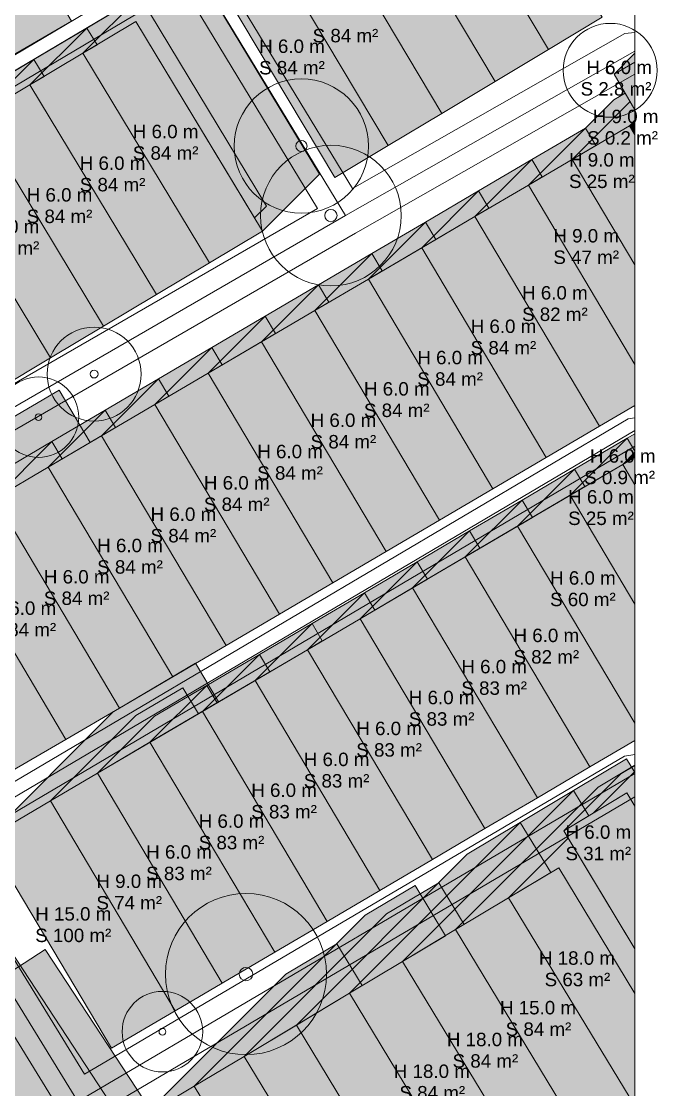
# Model space of a CAD drawing. Header units: metres. Extents: x -7 to 1019, y -7 to 1014.
# Drawn here: x 966.5 to 1013.9, y 445.4 to 524.9 of the extents above; entities that cross this region are included whole.
import ezdxf

# ---------------------------------------------------------------- set-up
doc = ezdxf.new("R2010")
doc.units = ezdxf.units.M
doc.header["$MEASUREMENT"] = 0
for name, color, linetype, lineweight, true_color in [('TPX_BUILDING_AREAS_TEXT', 7, 'CONTINUOUS', 0, 0x000000), ('TPX_BUILDING_HEIGHTS_TEXT', 7, 'CONTINUOUS', 0, 0x000000), ('TPX_BUILDINGS', 7, 'CONTINUOUS', 0, 0x000000), ('TPX_BUILDINGS_HATCH', 7, 'CONTINUOUS', 0, 0xf0f0f0), ('TPX_BUILDINGS_SHADOWS_HATCH', 7, 'CONTINUOUS', 0, 0x000000), ('TPX_BUILDINGS_SHADOWS_OUTLINES', 7, 'CONTINUOUS', 0, 0x000000), ('TPX_FRAME_PROJECT', 7, 'CONTINUOUS', 0, 0x000000), ('TPX_ROADS_AXES', 7, 'CONTINUOUS', 0, 0x323232), ('TPX_ROADS_CONTOURS', 7, 'CONTINUOUS', 0, 0x646464), ('TPX_VEGETATION_TREES_INDIVIDUAL', 7, 'CONTINUOUS', 0, 0x136734)]:
    doc.layers.add(name, color=color, linetype=linetype, lineweight=lineweight, true_color=true_color)
doc.styles.add('TPX_TEXTE', font='arial.ttf')

# ---------------------------------------------------------------- blocks, each defined once
blk = doc.blocks.new('TREETR005_CR060')
at = {"layer": 'TPX_VEGETATION_TREES_INDIVIDUAL'}
for radius in [6, 0.5]:
    blk.add_circle((0, 0, 0.036), radius, dxfattribs=at)
blk = doc.blocks.new('TREETR003_CR030')
at = {"layer": 'TPX_VEGETATION_TREES_INDIVIDUAL'}
for radius in [3, 0.25]:
    blk.add_circle((0, 0, 0.036), radius, dxfattribs=at)
blk = doc.blocks.new('TREETR005_CR052')
at = {"layer": 'TPX_VEGETATION_TREES_INDIVIDUAL'}
for radius in [5.24, 0.458]:
    blk.add_circle((0, 0, 0.036), radius, dxfattribs=at)
blk = doc.blocks.new('TREETR004_CR050')
at = {"layer": 'TPX_VEGETATION_TREES_INDIVIDUAL'}
for radius in [5, 0.417]:
    blk.add_circle((0, 0, 0.036), radius, dxfattribs=at)
blk = doc.blocks.new('TREETR003_CR035')
at = {"layer": 'TPX_VEGETATION_TREES_INDIVIDUAL'}
for radius in [3.5, 0.292]:
    blk.add_circle((0, 0, 0.036), radius, dxfattribs=at)

msp = doc.modelspace()

# ---------------------------------------------------------------- hatches: boundary and pattern name
at = {"layer": 'TPX_BUILDINGS_HATCH'}
for points in [[(1000.442, 540.824), (996.454, 538.435), (1005.738, 522.86), (1009.727, 525.25), (1000.442, 540.824)], [(961.655, 539.611), (957.2, 537.036), (965.764, 522.391), (970.218, 524.966), (961.655, 539.611)], [(996.454, 538.435), (992.475, 536.046), (1001.76, 520.471), (1005.738, 522.86), (996.454, 538.435)], [(992.475, 536.046), (988.496, 533.668), (997.781, 518.093), (1001.76, 520.471), (992.475, 536.046)], [(988.496, 533.668), (984.508, 531.278), (993.793, 515.704), (997.781, 518.093), (988.496, 533.668)], [(984.508, 531.278), (980.53, 528.889), (989.815, 513.315), (993.793, 515.704), (984.508, 531.278)], [(975.014, 524.931), (971.064, 522.576), (980.487, 506.948), (984.437, 509.315), (975.014, 524.931)], [(971.064, 522.576), (967.115, 520.209), (976.537, 504.593), (980.487, 506.948), (971.064, 522.576)], [(1012.167, 521.919), (1010.616, 521.02), (1012.167, 518.358), (1012.167, 521.919)], [(967.115, 520.209), (963.165, 517.854), (972.587, 502.237), (976.537, 504.593), (967.115, 520.209)], [(963.165, 517.854), (959.215, 515.498), (968.638, 499.871), (972.587, 502.237), (963.165, 517.854)], [(1012.167, 517.409), (1011.762, 517.171), (1012.167, 516.489), (1012.167, 517.409)], [(1011.762, 517.171), (1007.502, 514.666), (1012.167, 506.797), (1012.167, 516.489), (1011.762, 517.171)], [(959.215, 515.498), (955.265, 513.143), (964.688, 497.516), (968.638, 499.871), (959.215, 515.498)], [(1007.502, 514.666), (1004.239, 512.745), (1012.167, 499.381), (1012.167, 506.797), (1007.502, 514.666)], [(1004.239, 512.745), (1000.259, 510.411), (1009.535, 494.792), (1012.167, 496.339), (1012.167, 499.381), (1004.239, 512.745)], [(1000.259, 510.411), (996.29, 508.077), (1005.556, 492.458), (1009.535, 494.792), (1000.259, 510.411)], [(996.29, 508.077), (992.32, 505.744), (1001.586, 490.124), (1005.556, 492.458), (996.29, 508.077)], [(992.32, 505.744), (988.34, 503.41), (997.616, 487.791), (1001.586, 490.124), (992.32, 505.744)], [(988.34, 503.41), (984.371, 501.076), (993.637, 485.457), (997.616, 487.791), (988.34, 503.41)], [(984.371, 501.076), (980.401, 498.743), (989.667, 483.124), (993.637, 485.457), (984.371, 501.076)], [(980.401, 498.743), (976.421, 496.409), (985.697, 480.79), (989.667, 483.124), (980.401, 498.743)], [(976.421, 496.409), (972.452, 494.075), (981.718, 478.456), (985.697, 480.79), (976.421, 496.409)], [(972.452, 494.075), (968.482, 491.742), (977.748, 476.123), (981.718, 478.456), (972.452, 494.075)], [(1011.26, 491.941), (1007.349, 489.641), (1012.167, 481.534), (1012.167, 490.416), (1011.26, 491.941)], [(1012.167, 492.476), (1011.26, 491.941), (1012.167, 490.416), (1012.167, 492.476)], [(968.482, 491.742), (964.502, 489.408), (973.778, 473.789), (977.748, 476.123), (968.482, 491.742)], [(1007.349, 489.641), (1003.437, 487.342), (1012.167, 472.654), (1012.167, 481.534), (1007.349, 489.641)], [(964.502, 489.408), (960.533, 487.074), (969.799, 471.455), (973.778, 473.789), (964.502, 489.408)], [(1003.437, 487.342), (999.525, 485.043), (1008.821, 469.402), (1012.167, 471.369), (1012.167, 472.654), (1003.437, 487.342)], [(960.533, 487.074), (956.563, 484.741), (965.829, 469.122), (969.799, 471.455), (960.533, 487.074)], [(999.525, 485.043), (995.614, 482.744), (1004.91, 467.103), (1008.821, 469.402), (999.525, 485.043)], [(995.614, 482.744), (991.702, 480.444), (1000.998, 464.803), (1004.91, 467.103), (995.614, 482.744)], [(991.702, 480.444), (987.791, 478.134), (997.087, 462.493), (1000.998, 464.803), (991.702, 480.444)], [(987.791, 478.134), (983.879, 475.835), (993.175, 460.194), (997.087, 462.493), (987.791, 478.134)], [(983.879, 475.835), (979.967, 473.535), (989.263, 457.895), (993.175, 460.194), (983.879, 475.835)], [(979.967, 473.535), (976.056, 471.236), (985.352, 455.595), (989.263, 457.895), (979.967, 473.535)], [(976.056, 471.236), (972.144, 468.937), (981.44, 453.296), (985.352, 455.595), (976.056, 471.236)], [(972.144, 468.937), (968.639, 466.867), (977.935, 451.226), (981.44, 453.296), (972.144, 468.937)], [(1011.567, 467.467), (1006.872, 464.633), (1012.167, 455.848), (1012.167, 466.473), (1011.567, 467.467)], [(968.639, 466.867), (963.885, 464.075), (973.181, 448.435), (977.935, 451.226), (968.639, 466.867)], [(1006.492, 461.888), (1002.765, 459.658), (1012.167, 444.151), (1012.167, 452.518), (1006.492, 461.888)], [(1002.765, 459.658), (998.815, 457.281), (1008.267, 441.676), (1012.167, 444.018), (1012.167, 444.151), (1002.765, 459.658)], [(998.815, 457.281), (994.866, 454.914), (1004.317, 439.309), (1008.267, 441.676), (998.815, 457.281)], [(994.866, 454.914), (990.906, 452.536), (1000.358, 436.943), (1004.317, 439.309), (994.866, 454.914)], [(990.906, 452.536), (986.957, 450.17), (996.409, 434.565), (1000.358, 436.943), (990.906, 452.536)], [(986.957, 450.17), (983.065, 447.838), (992.517, 432.233), (996.409, 434.565), (986.957, 450.17)], [(983.065, 447.838), (979.358, 445.62), (988.81, 430.015), (992.517, 432.233), (983.065, 447.838)], [(979.358, 445.62), (975.573, 443.345), (985.025, 427.74), (988.81, 430.015), (979.358, 445.62)]]:
    msp.add_hatch(color=256, dxfattribs=at).paths.add_polyline_path(points)
at = {"layer": 'TPX_BUILDINGS_SHADOWS_HATCH'}
for points in [[(975.307, 526.818), (971.064, 522.576), (975.014, 524.931), (984.437, 509.315), (988.679, 513.557), (979.257, 529.174), (975.307, 526.818)], [(971.357, 524.452), (967.115, 520.209), (971.064, 522.576), (975.014, 524.931), (983.841, 510.302), (984.73, 511.191), (975.307, 526.818), (971.357, 524.452)], [(967.408, 522.096), (963.165, 517.854), (967.115, 520.209), (971.064, 522.576), (972.112, 523.201), (971.357, 524.452), (967.408, 522.096)], [(1012.167, 522.571), (1010.616, 521.02), (1012.167, 521.919), (1012.167, 522.571)], [(963.458, 519.741), (959.215, 515.498), (967.115, 520.209), (968.166, 520.839), (967.408, 522.096), (963.458, 519.741)], [(1010.603, 519.109), (1004.239, 512.745), (1007.502, 514.666), (1011.762, 517.171), (1012.167, 517.409), (1012.167, 518.358), (1011.442, 519.603), (1010.603, 519.109)], [(1011.808, 518.973), (1007.502, 514.666), (1011.762, 517.171), (1012.167, 517.409), (1012.167, 518.358), (1011.808, 518.973)], [(1012.167, 517.577), (1011.762, 517.171), (1012.167, 517.409), (1012.167, 517.577)], [(1004.502, 514.653), (1000.259, 510.411), (1004.239, 512.745), (1007.502, 514.666), (1009.249, 515.694), (1008.481, 516.987), (1004.502, 514.653)], [(1000.532, 512.32), (996.29, 508.077), (1000.259, 510.411), (1004.239, 512.745), (1005.274, 513.354), (1004.502, 514.653), (1000.532, 512.32)], [(996.562, 509.986), (992.32, 505.744), (1000.259, 510.411), (1001.302, 511.022), (1000.532, 512.32), (996.562, 509.986)], [(992.583, 507.652), (988.34, 503.41), (992.32, 505.744), (997.332, 508.69), (996.562, 509.986), (992.583, 507.652)], [(988.613, 505.319), (984.371, 501.076), (988.34, 503.41), (992.32, 505.744), (993.355, 506.352), (992.583, 507.652), (988.613, 505.319)], [(984.644, 502.985), (980.401, 498.743), (988.34, 503.41), (989.383, 504.021), (988.613, 505.319), (984.644, 502.985)], [(980.664, 500.652), (976.421, 496.409), (980.401, 498.743), (985.413, 501.689), (984.644, 502.985), (980.664, 500.652)], [(976.694, 498.318), (972.452, 494.075), (976.421, 496.409), (980.401, 498.743), (981.436, 499.351), (980.664, 500.652), (976.694, 498.318)], [(972.725, 495.984), (968.482, 491.742), (976.421, 496.409), (977.464, 497.02), (976.694, 498.318), (972.725, 495.984)], [(965.311, 495.135), (952.583, 482.407), (956.563, 484.741), (964.502, 489.408), (968.482, 491.742), (971.601, 493.575), (969.291, 497.469), (965.311, 495.135)], [(968.745, 493.651), (964.502, 489.408), (968.482, 491.742), (973.494, 494.688), (972.725, 495.984), (968.745, 493.651)], [(964.775, 491.317), (960.533, 487.074), (964.502, 489.408), (968.482, 491.742), (969.517, 492.35), (968.745, 493.651), (964.775, 491.317)], [(1007.68, 491.585), (1003.437, 487.342), (1011.26, 491.941), (1012.167, 492.476), (1012.167, 492.915), (1011.591, 493.884), (1007.68, 491.585)], [(1011.591, 493.884), (1007.349, 489.641), (1011.26, 491.941), (1012.167, 492.476), (1012.167, 494.222), (1011.591, 493.884)], [(1012.167, 492.847), (1011.26, 491.941), (1012.167, 492.476), (1012.167, 492.847)], [(1003.768, 489.285), (999.525, 485.043), (1008.45, 490.289), (1007.68, 491.585), (1003.768, 489.285)], [(999.856, 486.986), (995.614, 482.744), (1004.538, 487.989), (1003.768, 489.285), (999.856, 486.986)], [(995.945, 484.687), (991.702, 480.444), (1000.627, 485.69), (999.856, 486.986), (995.945, 484.687)], [(992.033, 482.377), (987.791, 478.134), (991.702, 480.444), (996.715, 483.391), (995.945, 484.687), (992.033, 482.377)], [(988.122, 480.077), (983.879, 475.835), (987.791, 478.134), (991.702, 480.444), (992.799, 481.089), (992.033, 482.377), (988.122, 480.077)], [(984.21, 477.778), (979.967, 473.535), (987.791, 478.134), (988.89, 478.784), (988.122, 480.077), (984.21, 477.778)], [(980.298, 475.479), (976.056, 471.236), (984.98, 476.482), (984.21, 477.778), (980.298, 475.479)], [(973.344, 473.534), (963.885, 464.075), (968.639, 466.867), (972.144, 468.937), (981.167, 474.241), (979.453, 477.125), (973.778, 473.789), (973.344, 473.534)], [(975.003, 473.231), (968.639, 466.867), (972.144, 468.937), (979.663, 473.357), (978.508, 475.301), (975.003, 473.231)], [(976.387, 473.179), (972.144, 468.937), (981.069, 474.183), (980.298, 475.479), (976.387, 473.179)], [(1007.594, 467.642), (994.866, 454.914), (998.815, 457.281), (1002.765, 459.658), (1006.492, 461.888), (1012.167, 452.518), (1012.167, 455.848), (1006.872, 464.633), (1011.567, 467.467), (1012.167, 466.473), (1012.167, 468.979), (1011.543, 470.008), (1007.594, 467.642)], [(1009.422, 467.887), (998.815, 457.281), (1002.765, 459.658), (1006.492, 461.888), (1012.167, 452.518), (1012.167, 455.848), (1006.872, 464.633), (1011.567, 467.467), (1012.167, 466.473), (1012.167, 469.54), (1009.422, 467.887)], [(1011.115, 468.875), (1006.872, 464.633), (1011.567, 467.467), (1012.167, 466.473), (1012.167, 469.511), (1011.115, 468.875)], [(1012.167, 469.06), (1009.06, 465.954), (1011.567, 467.467), (1012.167, 466.473), (1012.167, 469.06)], [(1003.634, 465.264), (990.906, 452.536), (994.866, 454.914), (998.815, 457.281), (1002.765, 459.658), (1006.492, 461.888), (1012.167, 452.518), (1012.167, 455.848), (1006.872, 464.633), (1008.735, 465.757), (1007.594, 467.642), (1003.634, 465.264)], [(999.685, 462.898), (986.957, 450.17), (990.906, 452.536), (994.866, 454.914), (998.815, 457.281), (1002.765, 459.658), (1005.897, 461.532), (1003.634, 465.264), (999.685, 462.898)], [(1007.198, 464.092), (1002.765, 459.658), (1006.492, 461.888), (1012.167, 452.518), (1012.167, 455.848), (1007.198, 464.092)], [(992.086, 458.348), (979.358, 445.62), (983.065, 447.838), (986.957, 450.17), (990.906, 452.536), (994.866, 454.914), (998.058, 456.827), (995.793, 460.566), (992.086, 458.348)], [(993.672, 458.444), (983.065, 447.838), (990.906, 452.536), (994.866, 454.914), (998.815, 457.281), (999.45, 457.663), (997.563, 460.776), (993.672, 458.444)], [(986.18, 453.951), (975.573, 443.345), (979.358, 445.62), (983.065, 447.838), (990.906, 452.536), (991.855, 453.106), (989.964, 456.226), (986.18, 453.951)], [(958.995, 451.264), (948.389, 440.657), (955.11, 445.036), (961.88, 449.438), (968.289, 439.66), (973.063, 444.434), (965.717, 455.643), (958.995, 451.264)], [(961.474, 451.4), (955.11, 445.036), (961.88, 449.438), (969.227, 438.23), (975.591, 444.594), (968.244, 455.802), (961.474, 451.4)]]:
    msp.add_hatch(color=256, dxfattribs=at).paths.add_polyline_path(points)

# ---------------------------------------------------------------- linework, layer by layer
at = {"layer": 'TPX_BUILDINGS', "elevation": 0.042}
for points in [[(1000.442, 540.824), (996.454, 538.435), (1005.738, 522.86), (1009.727, 525.25)], [(961.655, 539.611), (957.2, 537.036), (965.764, 522.391), (970.218, 524.966)], [(996.454, 538.435), (992.475, 536.046), (1001.76, 520.471), (1005.738, 522.86)], [(992.475, 536.046), (988.496, 533.668), (997.781, 518.093), (1001.76, 520.471)], [(988.496, 533.668), (984.508, 531.278), (993.793, 515.704), (997.781, 518.093)], [(984.508, 531.278), (980.53, 528.889), (989.815, 513.315), (993.793, 515.704)], [(975.014, 524.931), (971.064, 522.576), (980.487, 506.948), (984.437, 509.315)], [(971.064, 522.576), (967.115, 520.209), (976.537, 504.593), (980.487, 506.948)], [(1012.167, 521.919), (1010.616, 521.02), (1012.167, 518.358)], [(967.115, 520.209), (963.165, 517.854), (972.587, 502.237), (976.537, 504.593)], [(963.165, 517.854), (959.215, 515.498), (968.638, 499.871), (972.587, 502.237)], [(1012.167, 517.409), (1011.762, 517.171), (1012.167, 516.489)], [(1011.762, 517.171), (1007.502, 514.666), (1012.167, 506.797), (1012.167, 516.489)], [(959.215, 515.498), (955.265, 513.143), (964.688, 497.516), (968.638, 499.871)], [(1007.502, 514.666), (1004.239, 512.745), (1012.167, 499.381), (1012.167, 506.797)], [(1004.239, 512.745), (1000.259, 510.411), (1009.535, 494.792), (1012.167, 496.339), (1012.167, 499.381)], [(1000.259, 510.411), (996.29, 508.077), (1005.556, 492.458), (1009.535, 494.792)], [(996.29, 508.077), (992.32, 505.744), (1001.586, 490.124), (1005.556, 492.458)], [(992.32, 505.744), (988.34, 503.41), (997.616, 487.791), (1001.586, 490.124)], [(988.34, 503.41), (984.371, 501.076), (993.637, 485.457), (997.616, 487.791)], [(984.371, 501.076), (980.401, 498.743), (989.667, 483.124), (993.637, 485.457)], [(980.401, 498.743), (976.421, 496.409), (985.697, 480.79), (989.667, 483.124)], [(976.421, 496.409), (972.452, 494.075), (981.718, 478.456), (985.697, 480.79)], [(972.452, 494.075), (968.482, 491.742), (977.748, 476.123), (981.718, 478.456)], [(1011.26, 491.941), (1007.349, 489.641), (1012.167, 481.534), (1012.167, 490.416)], [(1012.167, 492.476), (1011.26, 491.941), (1012.167, 490.416)], [(968.482, 491.742), (964.502, 489.408), (973.778, 473.789), (977.748, 476.123)], [(1007.349, 489.641), (1003.437, 487.342), (1012.167, 472.654), (1012.167, 481.534)], [(964.502, 489.408), (960.533, 487.074), (969.799, 471.455), (973.778, 473.789)], [(1003.437, 487.342), (999.525, 485.043), (1008.821, 469.402), (1012.167, 471.369), (1012.167, 472.654)], [(960.533, 487.074), (956.563, 484.741), (965.829, 469.122), (969.799, 471.455)], [(999.525, 485.043), (995.614, 482.744), (1004.91, 467.103), (1008.821, 469.402)], [(995.614, 482.744), (991.702, 480.444), (1000.998, 464.803), (1004.91, 467.103)], [(991.702, 480.444), (987.791, 478.134), (997.087, 462.493), (1000.998, 464.803)], [(987.791, 478.134), (983.879, 475.835), (993.175, 460.194), (997.087, 462.493)], [(983.879, 475.835), (979.967, 473.535), (989.263, 457.895), (993.175, 460.194)], [(979.967, 473.535), (976.056, 471.236), (985.352, 455.595), (989.263, 457.895)], [(976.056, 471.236), (972.144, 468.937), (981.44, 453.296), (985.352, 455.595)], [(972.144, 468.937), (968.639, 466.867), (977.935, 451.226), (981.44, 453.296)], [(1011.567, 467.467), (1006.872, 464.633), (1012.167, 455.848), (1012.167, 466.473)], [(968.639, 466.867), (963.885, 464.075), (973.181, 448.435), (977.935, 451.226)], [(1006.492, 461.888), (1002.765, 459.658), (1012.167, 444.151), (1012.167, 452.518)], [(1002.765, 459.658), (998.815, 457.281), (1008.267, 441.676), (1012.167, 444.018), (1012.167, 444.151)], [(998.815, 457.281), (994.866, 454.914), (1004.317, 439.309), (1008.267, 441.676)], [(994.866, 454.914), (990.906, 452.536), (1000.358, 436.943), (1004.317, 439.309)], [(990.906, 452.536), (986.957, 450.17), (996.409, 434.565), (1000.358, 436.943)], [(986.957, 450.17), (983.065, 447.838), (992.517, 432.233), (996.409, 434.565)], [(983.065, 447.838), (979.358, 445.62), (988.81, 430.015), (992.517, 432.233)], [(979.358, 445.62), (975.573, 443.345), (985.025, 427.74), (988.81, 430.015)]]:
    msp.add_lwpolyline(points, close=True, dxfattribs=at)
at = {"layer": 'TPX_BUILDINGS_SHADOWS_OUTLINES', "elevation": 0.039}
for points in [[(975.307, 526.818), (971.064, 522.576), (975.014, 524.931), (984.437, 509.315), (988.679, 513.557), (979.257, 529.174)], [(971.357, 524.452), (967.115, 520.209), (971.064, 522.576), (975.014, 524.931), (983.841, 510.302), (984.73, 511.191), (975.307, 526.818)], [(967.408, 522.096), (963.165, 517.854), (967.115, 520.209), (971.064, 522.576), (972.112, 523.201), (971.357, 524.452)], [(1012.167, 522.571), (1010.616, 521.02), (1012.167, 521.919)], [(963.458, 519.741), (959.215, 515.498), (967.115, 520.209), (968.166, 520.839), (967.408, 522.096)], [(1010.603, 519.109), (1004.239, 512.745), (1007.502, 514.666), (1011.762, 517.171), (1012.167, 517.409), (1012.167, 518.358), (1011.442, 519.603)], [(1011.808, 518.973), (1007.502, 514.666), (1011.762, 517.171), (1012.167, 517.409), (1012.167, 518.358)], [(1012.167, 517.577), (1011.762, 517.171), (1012.167, 517.409)], [(1004.502, 514.653), (1000.259, 510.411), (1004.239, 512.745), (1007.502, 514.666), (1009.249, 515.694), (1008.481, 516.987)], [(1000.532, 512.32), (996.29, 508.077), (1000.259, 510.411), (1004.239, 512.745), (1005.274, 513.354), (1004.502, 514.653)], [(996.562, 509.986), (992.32, 505.744), (1000.259, 510.411), (1001.302, 511.022), (1000.532, 512.32)], [(992.583, 507.652), (988.34, 503.41), (992.32, 505.744), (997.332, 508.69), (996.562, 509.986)], [(988.613, 505.319), (984.371, 501.076), (988.34, 503.41), (992.32, 505.744), (993.355, 506.352), (992.583, 507.652)], [(984.644, 502.985), (980.401, 498.743), (988.34, 503.41), (989.383, 504.021), (988.613, 505.319)], [(980.664, 500.652), (976.421, 496.409), (980.401, 498.743), (985.413, 501.689), (984.644, 502.985)], [(976.694, 498.318), (972.452, 494.075), (976.421, 496.409), (980.401, 498.743), (981.436, 499.351), (980.664, 500.652)], [(972.725, 495.984), (968.482, 491.742), (976.421, 496.409), (977.464, 497.02), (976.694, 498.318)], [(965.311, 495.135), (952.583, 482.407), (956.563, 484.741), (964.502, 489.408), (968.482, 491.742), (971.601, 493.575), (969.291, 497.469)], [(968.745, 493.651), (964.502, 489.408), (968.482, 491.742), (973.494, 494.688), (972.725, 495.984)], [(964.775, 491.317), (960.533, 487.074), (964.502, 489.408), (968.482, 491.742), (969.517, 492.35), (968.745, 493.651)], [(1007.68, 491.585), (1003.437, 487.342), (1011.26, 491.941), (1012.167, 492.476), (1012.167, 492.915), (1011.591, 493.884)], [(1011.591, 493.884), (1007.349, 489.641), (1011.26, 491.941), (1012.167, 492.476), (1012.167, 494.222)], [(1012.167, 492.847), (1011.26, 491.941), (1012.167, 492.476)], [(1003.768, 489.285), (999.525, 485.043), (1008.45, 490.289), (1007.68, 491.585)], [(999.856, 486.986), (995.614, 482.744), (1004.538, 487.989), (1003.768, 489.285)], [(995.945, 484.687), (991.702, 480.444), (1000.627, 485.69), (999.856, 486.986)], [(992.033, 482.377), (987.791, 478.134), (991.702, 480.444), (996.715, 483.391), (995.945, 484.687)], [(988.122, 480.077), (983.879, 475.835), (987.791, 478.134), (991.702, 480.444), (992.799, 481.089), (992.033, 482.377)], [(984.21, 477.778), (979.967, 473.535), (987.791, 478.134), (988.89, 478.784), (988.122, 480.077)], [(980.298, 475.479), (976.056, 471.236), (984.98, 476.482), (984.21, 477.778)], [(973.344, 473.534), (963.885, 464.075), (968.639, 466.867), (972.144, 468.937), (981.167, 474.241), (979.453, 477.125), (973.778, 473.789)], [(975.003, 473.231), (968.639, 466.867), (972.144, 468.937), (979.663, 473.357), (978.508, 475.301)], [(976.387, 473.179), (972.144, 468.937), (981.069, 474.183), (980.298, 475.479)], [(1007.594, 467.642), (994.866, 454.914), (998.815, 457.281), (1002.765, 459.658), (1006.492, 461.888), (1012.167, 452.518), (1012.167, 455.848), (1006.872, 464.633), (1011.567, 467.467), (1012.167, 466.473), (1012.167, 468.979), (1011.543, 470.008)], [(1009.422, 467.887), (998.815, 457.281), (1002.765, 459.658), (1006.492, 461.888), (1012.167, 452.518), (1012.167, 455.848), (1006.872, 464.633), (1011.567, 467.467), (1012.167, 466.473), (1012.167, 469.54)], [(1011.115, 468.875), (1006.872, 464.633), (1011.567, 467.467), (1012.167, 466.473), (1012.167, 469.511)], [(1012.167, 469.06), (1009.06, 465.954), (1011.567, 467.467), (1012.167, 466.473)], [(1003.634, 465.264), (990.906, 452.536), (994.866, 454.914), (998.815, 457.281), (1002.765, 459.658), (1006.492, 461.888), (1012.167, 452.518), (1012.167, 455.848), (1006.872, 464.633), (1008.735, 465.757), (1007.594, 467.642)], [(999.685, 462.898), (986.957, 450.17), (990.906, 452.536), (994.866, 454.914), (998.815, 457.281), (1002.765, 459.658), (1005.897, 461.532), (1003.634, 465.264)], [(1007.198, 464.092), (1002.765, 459.658), (1006.492, 461.888), (1012.167, 452.518), (1012.167, 455.848)], [(992.086, 458.348), (979.358, 445.62), (983.065, 447.838), (986.957, 450.17), (990.906, 452.536), (994.866, 454.914), (998.058, 456.827), (995.793, 460.566)], [(993.672, 458.444), (983.065, 447.838), (990.906, 452.536), (994.866, 454.914), (998.815, 457.281), (999.45, 457.663), (997.563, 460.776)], [(986.18, 453.951), (975.573, 443.345), (979.358, 445.62), (983.065, 447.838), (990.906, 452.536), (991.855, 453.106), (989.964, 456.226)], [(958.995, 451.264), (948.389, 440.657), (955.11, 445.036), (961.88, 449.438), (968.289, 439.66), (973.063, 444.434), (965.717, 455.643)], [(961.474, 451.4), (955.11, 445.036), (961.88, 449.438), (969.227, 438.23), (975.591, 444.594), (968.244, 455.802)]]:
    msp.add_lwpolyline(points, close=True, dxfattribs=at)
at = {"layer": 'TPX_FRAME_PROJECT', "elevation": 0}
msp.add_lwpolyline([(0, 0), (1012.167, 0), (1012.167, 1007.12), (0, 1007.12)], close=True, dxfattribs=at)
at = {"layer": 'TPX_ROADS_AXES', "elevation": 0.03}
for points in [[(1012.167, 548.731), (979.262, 529.188), (935, 502.898)], [(990.619, 510.48), (979.262, 529.188), (967.682, 548.268)], [(990.619, 510.48), (1012.167, 522.733)], [(945.986, 484.693), (948.901, 486.376), (990.619, 510.48)], [(1012.167, 494.467), (963.087, 465.469), (959.195, 463.17)], [(970.679, 444.476), (959.195, 463.17), (956.22, 468.016), (945.986, 484.693)], [(970.679, 444.476), (1012.167, 468.917)]]:
    msp.add_lwpolyline(points, dxfattribs=at)
at = {"layer": 'TPX_ROADS_CONTOURS', "elevation": 0.027}
for points in [[(925.7, 521.767), (928.549, 523.339), (928.589, 523.362), (967.17, 546.221), (977.453, 529.276), (935.784, 504.527)], [(936.806, 502.807), (978.491, 527.567), (988.542, 511.012), (948.151, 487.675), (946.51, 486.728)], [(940.71, 438.644), (950.402, 444.26), (951.101, 445.175), (950.945, 446.315), (943.922, 458.324), (946.369, 459.604), (946.867, 460.213), (946.77, 460.994), (946.579, 461.32), (955.443, 466.416), (957.917, 462.385), (969.386, 443.716), (972.981, 437.308), (949.041, 424.041)]]:
    msp.add_lwpolyline(points, close=True, dxfattribs=at)
msp.add_lwpolyline([(972.706, 443.929), (1012.167, 467.176), (1012.167, 470.317), (1011.405, 470.21), (971.187, 446.516), (961.01, 463.081), (963.596, 464.608), (1012.167, 493.305), (1012.167, 495.4), (1011.658, 495.328), (962.578, 466.33), (959.963, 464.785), (957.499, 468.801), (948.07, 484.164), (949.651, 485.077), (991.365, 509.179), (1012.167, 521.008), (1012.167, 524.13), (1011.425, 524.037), (991.145, 512.504), (981.071, 529.099)], dxfattribs=at)

# ---------------------------------------------------------------- block references
at = {"layer": 'TPX_VEGETATION_TREES_INDIVIDUAL'}
for name, p in [('TREETR003_CR035', (1010.329, 521.3, 0.036)), ('TREETR004_CR050', (987.335, 515.661, 0.036)), ('TREETR005_CR052', (989.528, 510.479, 0.036)), ('TREETR003_CR035', (971.895, 498.67, 0.036)), ('TREETR003_CR030', (967.754, 495.462, 0.036)), ('TREETR005_CR060', (983.204, 453.964, 0.036)), ('TREETR003_CR030', (976.982, 449.674, 0.036))]:
    msp.add_blockref(name, p, dxfattribs=at)

# ---------------------------------------------------------------- texts
at = {"layer": 'TPX_BUILDING_AREAS_TEXT', "style": 'TPX_TEXTE'}
for s, p in [('S 84 m²', (988.17, 523.386, 0.045)), ('S 84 m²', (984.186, 520.996, 0.045)), ('S 2.8 m²', (1008.125, 519.421, 0.045)), ('S 0.2 m²', (1008.609, 515.765, 0.045)), ('S 84 m²', (974.776, 514.641, 0.045)), ('S 25 m²', (1007.26, 512.531, 0.045)), ('S 84 m²', (970.825, 512.283, 0.045)), ('S 84 m²', (966.876, 509.923, 0.045)), ('S 84 m²', (962.927, 507.563, 0.045)), ('S 47 m²', (1006.095, 506.876, 0.045)), ('S 82 m²', (1003.765, 502.624, 0.045)), ('S 84 m²', (999.936, 500.132, 0.045)), ('S 84 m²', (995.963, 497.801, 0.045)), ('S 84 m²', (991.989, 495.47, 0.045)), ('S 84 m²', (988.018, 493.131, 0.045)), ('S 84 m²', (984.044, 490.8, 0.045)), ('S 0.9 m²', (1008.391, 490.469, 0.045)), ('S 84 m²', (980.07, 488.469, 0.045)), ('S 25 m²', (1007.197, 487.424, 0.045)), ('S 84 m²', (976.099, 486.13, 0.045)), ('S 84 m²', (972.125, 483.799, 0.045)), ('S 84 m²', (968.151, 481.468, 0.045)), ('S 60 m²', (1005.85, 481.379, 0.045)), ('S 84 m²', (964.18, 479.129, 0.045)), ('S 82 m²', (1003.127, 477.101, 0.045)), ('S 83 m²', (999.242, 474.773, 0.045)), ('S 83 m²', (995.331, 472.473, 0.045)), ('S 83 m²', (991.419, 470.169, 0.045)), ('S 83 m²', (987.508, 467.864, 0.045)), ('S 83 m²', (983.596, 465.565, 0.045)), ('S 83 m²', (979.684, 463.265, 0.045)), ('S 31 m²', (1007, 462.448, 0.045)), ('S 83 m²', (975.773, 460.966, 0.045)), ('S 74 m²', (972.065, 458.781, 0.045)), ('S 100 m²', (967.51, 456.351, 0.045)), ('S 63 m²', (1005.446, 453.062, 0.045)), ('S 84 m²', (1002.544, 449.365, 0.045)), ('S 84 m²', (998.591, 446.995, 0.045)), ('S 84 m²', (994.636, 444.627, 0.045))]:
    msp.add_text(s, height=1, dxfattribs=at).set_placement(p)
at = {"layer": 'TPX_BUILDING_HEIGHTS_TEXT', "style": 'TPX_TEXTE'}
for s, p in [('H 6.0 m', (984.186, 522.596, 0.045)), ('H 6.0 m', (1008.55, 521.021, 0.045)), ('H 9.0 m', (1009.034, 517.365, 0.045)), ('H 6.0 m', (974.776, 516.241, 0.045)), ('H 9.0 m', (1007.26, 514.131, 0.045)), ('H 6.0 m', (970.825, 513.883, 0.045)), ('H 6.0 m', (966.876, 511.523, 0.045)), ('H 6.0 m', (962.927, 509.163, 0.045)), ('H 9.0 m', (1006.095, 508.476, 0.045)), ('H 6.0 m', (1003.765, 504.224, 0.045)), ('H 6.0 m', (999.936, 501.732, 0.045)), ('H 6.0 m', (995.963, 499.401, 0.045)), ('H 6.0 m', (991.989, 497.07, 0.045)), ('H 6.0 m', (988.018, 494.731, 0.045)), ('H 6.0 m', (984.044, 492.4, 0.045)), ('H 6.0 m', (1008.816, 492.069, 0.045)), ('H 6.0 m', (980.07, 490.069, 0.045)), ('H 6.0 m', (1007.197, 489.024, 0.045)), ('H 6.0 m', (976.099, 487.73, 0.045)), ('H 6.0 m', (972.125, 485.399, 0.045)), ('H 6.0 m', (968.151, 483.068, 0.045)), ('H 6.0 m', (1005.85, 482.979, 0.045)), ('H 6.0 m', (964.18, 480.729, 0.045)), ('H 6.0 m', (1003.127, 478.701, 0.045)), ('H 6.0 m', (999.242, 476.373, 0.045)), ('H 6.0 m', (995.331, 474.073, 0.045)), ('H 6.0 m', (991.419, 471.769, 0.045)), ('H 6.0 m', (987.508, 469.464, 0.045)), ('H 6.0 m', (983.596, 467.165, 0.045)), ('H 6.0 m', (979.684, 464.865, 0.045)), ('H 6.0 m', (1007, 464.048, 0.045)), ('H 6.0 m', (975.773, 462.566, 0.045)), ('H 9.0 m', (972.065, 460.381, 0.045)), ('H 15.0 m', (967.51, 457.951, 0.045)), ('H 18.0 m', (1005.021, 454.662, 0.045)), ('H 15.0 m', (1002.119, 450.965, 0.045)), ('H 18.0 m', (998.166, 448.595, 0.045)), ('H 18.0 m', (994.211, 446.227, 0.045))]:
    msp.add_text(s, height=1, dxfattribs=at).set_placement(p)

doc.saveas('drawing.dxf')
